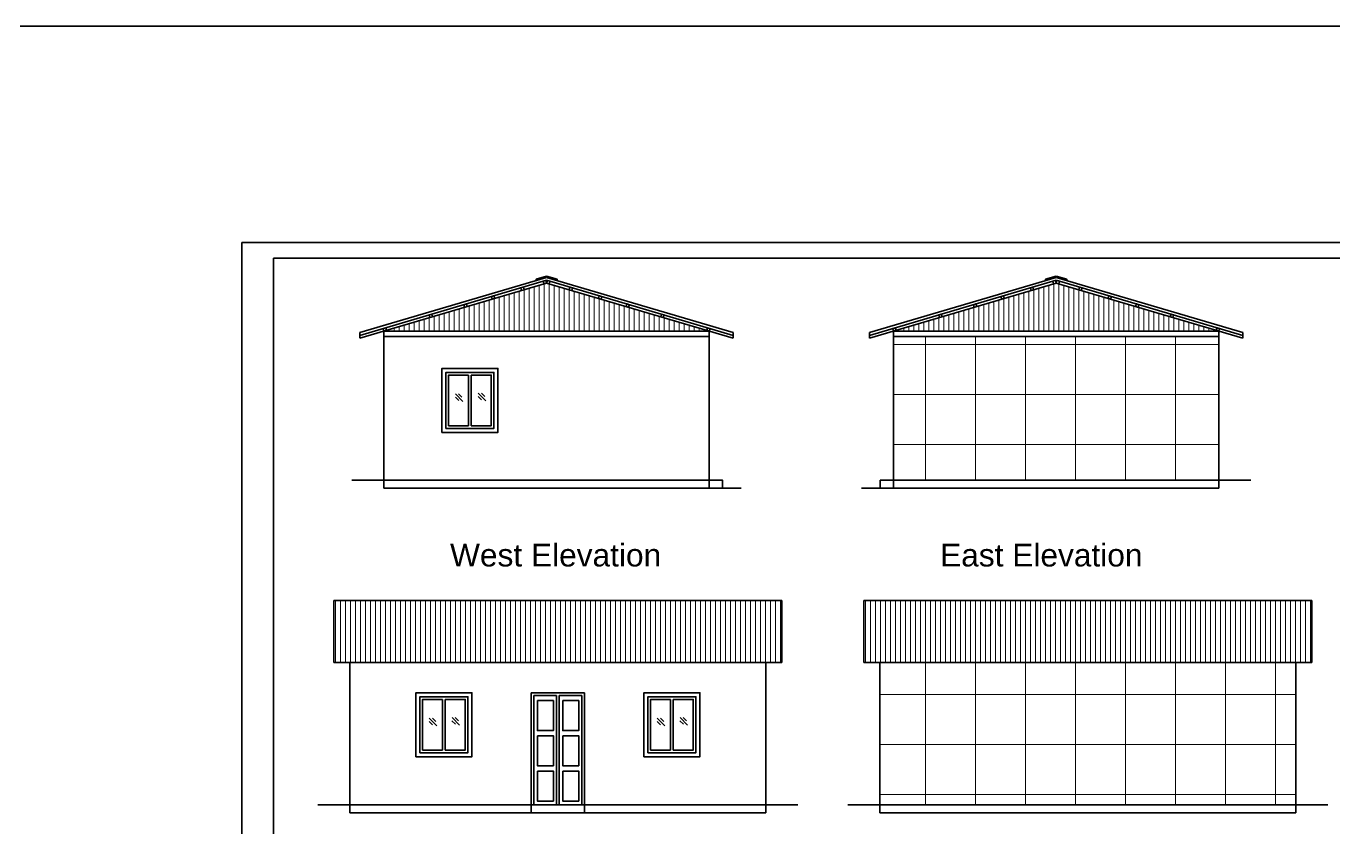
# Model space of a CAD drawing. Header units: inches. Extents: x 358077 to 378079, y -36324 to -23949.
# Drawn here: x 363263 to 364244, y -32838 to -32236 of the extents above; entities that cross this region are included whole.
import ezdxf

# ---------------------------------------------------------------- set-up
doc = ezdxf.new("R2010")
doc.units = ezdxf.units.IN
doc.header["$LTSCALE"] = 2
doc.header["$MEASUREMENT"] = 0
doc.layers.get('0').update_dxf_attribs({"linetype": 'CONTINUOUS'})
for name, color, linetype, lineweight in [('1', 7, 'CONTINUOUS', 13), ('door', 20, 'CONTINUOUS', 35), ('steps', 253, 'CONTINUOUS', 20)]:
    doc.layers.add(name, color=color, linetype=linetype, lineweight=lineweight)
doc.layers.add('Normal Wall', color=7, linetype='CONTINUOUS', lineweight=35, true_color=0xffaf89)
doc.styles.get("Standard").update_dxf_attribs({"font": 'ARIALN.TTF'})
pattern_1 = [(90, (0, -1762.89), (-37.5, 0), []), (180, (0, -1762.89), (-4e-15, -37.5), [])]

msp = doc.modelspace()

# ---------------------------------------------------------------- hatches: boundary and pattern name
at = {"layer": '1', "ltscale": 5}
h = msp.add_hatch(dxfattribs=at)
h.set_pattern_fill('ANSI37', color=256, scale=300, angle=45, style=0)
h.set_pattern_definition(pattern_1)
h.paths.add_polyline_path([(364157.62, -32577.22), (364157.62, -32469.22), (363913.62, -32469.22), (363913.62, -32577.22)])
h = msp.add_hatch(dxfattribs=at)
h.set_pattern_fill('ANSI37', color=256, scale=300, angle=45, style=0)
h.set_pattern_definition(pattern_1)
h.paths.add_polyline_path([(364215.37, -32820.57), (364215.37, -32713.88), (363903.37, -32713.88), (363903.37, -32820.57)])
at = {"layer": 'steps', "ltscale": 0.3}
h = msp.add_hatch(dxfattribs=at)
h.set_pattern_fill('ANSI31', scale=30, angle=45)
h.set_pattern_definition([(90, (2230.3754, -3185.208), (-3.75, 0), [])])
h.paths.add_polyline_path([(363775.45, -32465.22), (363653.45, -32429.22), (363651.53, -32429.79), (363531.45, -32465.22)])
h = msp.add_hatch(dxfattribs=at)
h.set_pattern_fill('ANSI31', scale=30, angle=45)
h.set_pattern_definition([(90, (2612.5427, -3185.208), (-3.75, 0), [])])
h.paths.add_polyline_path([(363913.62, -32465.22), (364035.62, -32429.22), (364037.54, -32429.79), (364157.62, -32465.22)])
h = msp.add_hatch(dxfattribs=at)
h.set_pattern_fill('ANSI31', scale=30, angle=45)
h.set_pattern_definition([(90, (937.505, -3428.5495), (-3.75, 0), [])])
h.paths.add_polyline_path([(363829.88, -32713.88), (363829.88, -32667.35), (363493.88, -32667.35), (363493.88, -32713.88)])
h = msp.add_hatch(dxfattribs=at)
h.set_pattern_fill('ANSI31', scale=30, angle=45)
h.set_pattern_definition([(90, (1334.9987, -3428.5495), (-3.75, 0), [])])
h.paths.add_polyline_path([(364227.37, -32713.88), (364227.37, -32667.35), (363891.37, -32667.35), (363891.37, -32713.88)])

# ---------------------------------------------------------------- linework, layer by layer
at = {"layer": 'door', "ltscale": 0.5}
for p, q in [((363653.45, -32425.05), (363513.45, -32466.36)), ((363653.45, -32427.14), (363513.45, -32468.45)), ((363653.45, -32429.22), (363513.45, -32470.54)), ((363653.45, -32424.01), (363645.49, -32426.36)), ((363645.49, -32426.36), (363645.49, -32427.4)), ((363653.45, -32425.05), (363645.78, -32427.32)), ((363653.45, -32424.01), (363661.41, -32426.36)), ((363653.45, -32425.05), (363793.45, -32466.36)), ((363653.45, -32425.05), (363661.12, -32427.32)), ((363653.45, -32427.14), (363793.45, -32468.45)), ((363653.45, -32429.22), (363793.45, -32470.54)), ((363661.41, -32426.36), (363661.41, -32427.4)), ((364035.62, -32425.05), (363895.62, -32466.36)), ((364035.62, -32427.14), (363895.62, -32468.45)), ((364035.62, -32429.22), (363895.62, -32470.54)), ((364035.62, -32424.01), (364027.66, -32426.36)), ((364027.66, -32426.36), (364027.66, -32427.4)), ((364035.62, -32425.05), (364027.95, -32427.32)), ((364035.62, -32424.01), (364043.57, -32426.36)), ((364035.62, -32425.05), (364175.62, -32466.36)), ((364035.62, -32425.05), (364043.29, -32427.32)), ((364035.62, -32427.14), (364175.62, -32468.45)), ((364035.62, -32429.22), (364175.62, -32470.54)), ((364043.57, -32426.36), (364043.57, -32427.4)), ((363513.45, -32470.54), (363513.45, -32466.36)), ((363531.45, -32465.22), (363775.45, -32465.22)), ((363531.45, -32465.22), (363531.45, -32577.22)), ((363531.45, -32469.22), (363775.45, -32469.22)), ((363775.45, -32465.22), (363775.45, -32577.22)), ((363793.45, -32470.54), (363793.45, -32466.36)), ((363895.62, -32470.54), (363895.62, -32466.36)), ((364157.62, -32465.22), (363913.62, -32465.22)), ((363913.62, -32465.22), (363913.62, -32577.22)), ((364157.62, -32469.22), (363913.62, -32469.22)), ((364157.62, -32465.22), (364157.62, -32577.22)), ((364175.62, -32470.54), (364175.62, -32466.36)), ((363594.95, -32498.22), (363594.95, -32536.22)), ((363596.95, -32498.22), (363596.95, -32536.22)), ((363602.09, -32511.88), (363607.75, -32517.52)), ((363604.53, -32511.82), (363607, -32514.35)), ((363584.98, -32514.86), (363587.51, -32517.32)), ((363585.03, -32512.42), (363590.68, -32518.06)), ((363587.47, -32512.37), (363589.93, -32514.89)), ((363602.04, -32514.31), (363604.57, -32516.78)), ((363531.45, -32577.22), (363507.45, -32577.22)), ((363531.45, -32577.22), (363775.45, -32577.22)), ((363531.45, -32583.22), (363531.45, -32577.22)), ((364157.62, -32577.22), (363913.62, -32577.22)), ((364157.62, -32577.22), (364181.62, -32577.22)), ((364157.62, -32583.22), (364157.62, -32577.22)), ((363775.45, -32583.22), (363531.45, -32583.22)), ((363775.45, -32583.22), (363799.45, -32583.22)), ((363913.62, -32583.22), (363889.62, -32583.22)), ((363913.62, -32583.22), (364157.62, -32583.22)), ((363493.88, -32667.35), (363829.88, -32667.35)), ((363493.88, -32713.88), (363493.88, -32667.35)), ((363829.88, -32667.35), (363829.88, -32713.88)), ((364227.37, -32667.35), (363891.37, -32667.35)), ((363891.37, -32667.35), (363891.37, -32713.88)), ((364227.37, -32713.88), (364227.37, -32667.35)), ((363829.88, -32713.88), (363493.88, -32713.88)), ((363505.88, -32713.88), (363505.88, -32820.57)), ((363817.88, -32820.57), (363817.88, -32713.88)), ((363891.37, -32713.88), (364227.37, -32713.88)), ((363903.37, -32820.57), (363903.37, -32713.88)), ((364215.37, -32713.88), (364215.37, -32820.57)), ((363641.88, -32736.57), (363641.88, -32820.57)), ((363681.88, -32736.57), (363641.88, -32736.57)), ((363641.88, -32736.57), (363641.88, -32820.57)), ((363681.88, -32736.57), (363641.88, -32736.57)), ((363681.88, -32820.57), (363681.88, -32736.57)), ((363681.88, -32820.57), (363681.88, -32736.57)), ((363575.38, -32741.57), (363575.38, -32779.57)), ((363577.38, -32741.57), (363577.38, -32779.57)), ((363643.88, -32738.57), (363643.88, -32820.57)), ((363660.88, -32738.57), (363643.88, -32738.57)), ((363643.88, -32738.57), (363643.88, -32820.57)), ((363660.88, -32738.57), (363643.88, -32738.57)), ((363660.88, -32820.57), (363660.88, -32738.57)), ((363679.88, -32738.57), (363662.88, -32738.57)), ((363679.88, -32738.57), (363662.88, -32738.57)), ((363662.88, -32820.57), (363662.88, -32738.57)), ((363679.88, -32820.57), (363679.88, -32738.57)), ((363679.88, -32820.57), (363679.88, -32738.57)), ((363746.38, -32741.57), (363746.38, -32779.57)), ((363748.38, -32741.57), (363748.38, -32779.57)), ((363565.46, -32755.76), (363571.11, -32761.41)), ((363567.9, -32755.71), (363570.36, -32758.23)), ((363582.53, -32755.22), (363588.18, -32760.86)), ((363584.96, -32755.16), (363587.43, -32757.69)), ((363736.46, -32755.76), (363742.11, -32761.41)), ((363738.9, -32755.71), (363741.36, -32758.23)), ((363753.53, -32755.22), (363759.18, -32760.86)), ((363755.96, -32755.16), (363758.43, -32757.69)), ((363565.41, -32758.2), (363567.94, -32760.66)), ((363582.47, -32757.65), (363585, -32760.12)), ((363736.41, -32758.2), (363738.94, -32760.66)), ((363753.47, -32757.65), (363756, -32760.12)), ((363505.88, -32820.57), (363481.88, -32820.57)), ((363505.88, -32820.57), (363817.88, -32820.57)), ((363505.88, -32820.57), (363505.88, -32826.57)), ((363641.88, -32820.57), (363681.88, -32820.57)), ((363817.88, -32820.57), (363841.88, -32820.57)), ((363817.88, -32826.57), (363817.88, -32820.57)), ((363903.37, -32820.57), (363879.37, -32820.57)), ((364215.37, -32820.57), (363903.37, -32820.57)), ((363903.37, -32820.57), (363903.37, -32826.57)), ((364215.37, -32820.57), (364239.37, -32820.57)), ((364215.37, -32826.57), (364215.37, -32820.57)), ((363505.88, -32826.57), (363817.88, -32826.57)), ((363903.37, -32826.57), (364215.37, -32826.57))]:
    msp.add_line(p, q, dxfattribs=at)
at = {"layer": 'door', "color": 3, "ltscale": 0.5}
msp.add_lwpolyline([(360731.88, -32236.48), (364816.66, -32236.48), (364816.66, -33374.18), (360731.88, -33374.18)], close=True, dxfattribs=at)
at = {"layer": 'door', "ltscale": 0.5}
for points in [[(363635.98, -32432.29), (363634.07, -32432.86), (363634.63, -32434.78), (363636.55, -32434.21)], [(363652.88, -32427.31), (363650.97, -32427.87), (363651.53, -32429.79), (363653.45, -32429.22)], [(363654.02, -32427.31), (363655.94, -32427.87), (363655.37, -32429.79), (363653.45, -32429.22)], [(363670.92, -32432.29), (363672.84, -32432.86), (363672.27, -32434.78), (363670.35, -32434.21)], [(364018.15, -32432.29), (364016.23, -32432.86), (364016.8, -32434.78), (364018.72, -32434.21)], [(364035.05, -32427.31), (364033.13, -32427.87), (364033.7, -32429.79), (364035.62, -32429.22)], [(364036.18, -32427.31), (364038.1, -32427.87), (364037.54, -32429.79), (364035.62, -32429.22)], [(364053.08, -32432.29), (364055, -32432.86), (364054.44, -32434.78), (364052.52, -32434.21)], [(363613.96, -32438.79), (363612.04, -32439.36), (363612.61, -32441.28), (363614.52, -32440.71)], [(363692.94, -32438.79), (363694.86, -32439.36), (363694.3, -32441.28), (363692.38, -32440.71)], [(363996.13, -32438.79), (363994.21, -32439.36), (363994.77, -32441.28), (363996.69, -32440.71)], [(364075.11, -32438.79), (364077.03, -32439.36), (364076.46, -32441.28), (364074.54, -32440.71)], [(363567.29, -32452.56), (363565.37, -32453.13), (363565.94, -32455.05), (363567.86, -32454.48)], [(363593.29, -32444.89), (363591.38, -32445.46), (363591.94, -32447.37), (363593.86, -32446.81)], [(363713.61, -32444.89), (363715.53, -32445.46), (363714.96, -32447.37), (363713.04, -32446.81)], [(363739.61, -32452.56), (363741.53, -32453.13), (363740.96, -32455.05), (363739.04, -32454.48)], [(363949.46, -32452.56), (363947.54, -32453.13), (363948.11, -32455.05), (363950.02, -32454.48)], [(363975.46, -32444.89), (363973.54, -32445.46), (363974.11, -32447.37), (363976.03, -32446.81)], [(364095.78, -32444.89), (364097.69, -32445.46), (364097.13, -32447.37), (364095.21, -32446.81)], [(364121.78, -32452.56), (364123.7, -32453.13), (364123.13, -32455.05), (364121.21, -32454.48)], [(363532.8, -32462.74), (363530.88, -32463.31), (363531.45, -32465.22), (363533.37, -32464.66)], [(363774.1, -32462.74), (363776.02, -32463.31), (363775.45, -32465.22), (363773.53, -32464.66)], [(363914.97, -32462.74), (363913.05, -32463.31), (363913.62, -32465.22), (363915.54, -32464.66)], [(364156.27, -32462.74), (364158.18, -32463.31), (364157.62, -32465.22), (364155.7, -32464.66)], [(363574.95, -32541.22), (363616.95, -32541.22), (363616.95, -32493.22), (363574.95, -32493.22)], [(363577.95, -32538.22), (363613.95, -32538.22), (363613.95, -32496.22), (363577.95, -32496.22)], [(363775.45, -32583.22), (363785.45, -32583.22), (363785.45, -32577.22), (363775.45, -32577.22)], [(363913.62, -32583.22), (363903.62, -32583.22), (363903.62, -32577.22), (363913.62, -32577.22)], [(363555.38, -32784.57), (363597.38, -32784.57), (363597.38, -32736.57), (363555.38, -32736.57)], [(363726.38, -32784.57), (363768.38, -32784.57), (363768.38, -32736.57), (363726.38, -32736.57)], [(363558.38, -32781.57), (363594.38, -32781.57), (363594.38, -32739.57), (363558.38, -32739.57)], [(363646.5, -32742.49), (363658.52, -32742.49), (363658.52, -32764.99), (363646.5, -32764.99)], [(363665.5, -32742.49), (363677.52, -32742.49), (363677.52, -32764.99), (363665.5, -32764.99)], [(363729.38, -32781.57), (363765.38, -32781.57), (363765.38, -32739.57), (363729.38, -32739.57)], [(363646.5, -32768.79), (363658.52, -32768.79), (363658.52, -32791.29), (363646.5, -32791.29)], [(363665.5, -32768.79), (363677.52, -32768.79), (363677.52, -32791.29), (363665.5, -32791.29)], [(363646.5, -32795.35), (363658.52, -32795.35), (363658.52, -32817.84), (363646.5, -32817.84)], [(363665.5, -32795.35), (363677.52, -32795.35), (363677.52, -32817.84), (363665.5, -32817.84)], [(363641.88, -32820.57), (363681.88, -32820.57), (363681.88, -32826.57), (363641.88, -32826.57)]]:
    msp.add_lwpolyline(points, close=True, dxfattribs=at)
for points in [[(363594.95, -32498.22), (363579.95, -32498.22), (363579.95, -32536.22), (363594.95, -32536.22)], [(363596.95, -32536.22), (363611.95, -32536.22), (363611.95, -32498.22), (363596.95, -32498.22)], [(363575.38, -32741.57), (363560.38, -32741.57), (363560.38, -32779.57), (363575.38, -32779.57)], [(363577.38, -32779.57), (363592.38, -32779.57), (363592.38, -32741.57), (363577.38, -32741.57)], [(363746.38, -32741.57), (363731.38, -32741.57), (363731.38, -32779.57), (363746.38, -32779.57)], [(363748.38, -32779.57), (363763.38, -32779.57), (363763.38, -32741.57), (363748.38, -32741.57)]]:
    msp.add_lwpolyline(points, dxfattribs=at)
at = {"layer": 'Normal Wall'}
for points in [[(363424.83, -32398.71), (364482.84, -32398.71), (364482.84, -33149.23), (363424.83, -33149.23)], [(363424.83, -32398.71), (364482.84, -32398.71), (364482.84, -33149.23), (363424.83, -33149.23)], [(364470.93, -32410.61), (363448.65, -32410.61), (363448.65, -33137.33), (364470.93, -33137.33)], [(364470.93, -32410.61), (363448.65, -32410.61), (363448.65, -33137.33), (364470.93, -33137.33)]]:
    msp.add_lwpolyline(points, close=True, dxfattribs=at)

# ---------------------------------------------------------------- texts
at = {"color": 7, "linetype": 'ByBlock', "lineweight": 5, "char_height": 6, "width": 195.2975, "attachment_point": 5}
for s, insert in [('{\\fArial CE|b0|i0|c238|p34;\\P\\fArial CE|b0|i0|c0|p34;\\H2.8333x;West\\fArial CE|b0|i0|c238|p34; El\\fArial CE|b0|i0|c0|p34;e\\fArial CE|b0|i0|c238|p34;vation}', (363660.19, -32628.46)), ('{\\fArial CE|b0|i0|c238|p34;\\P\\fArial CE|b0|i0|c0|p34;\\H2.8333x;East\\fArial CE|b0|i0|c238|p34; El\\fArial CE|b0|i0|c0|p34;e\\fArial CE|b0|i0|c238|p34;vation}', (364024.45, -32628.46))]:
    msp.add_mtext(s, dxfattribs=dict(at, insert=insert))

doc.saveas('drawing.dxf')
